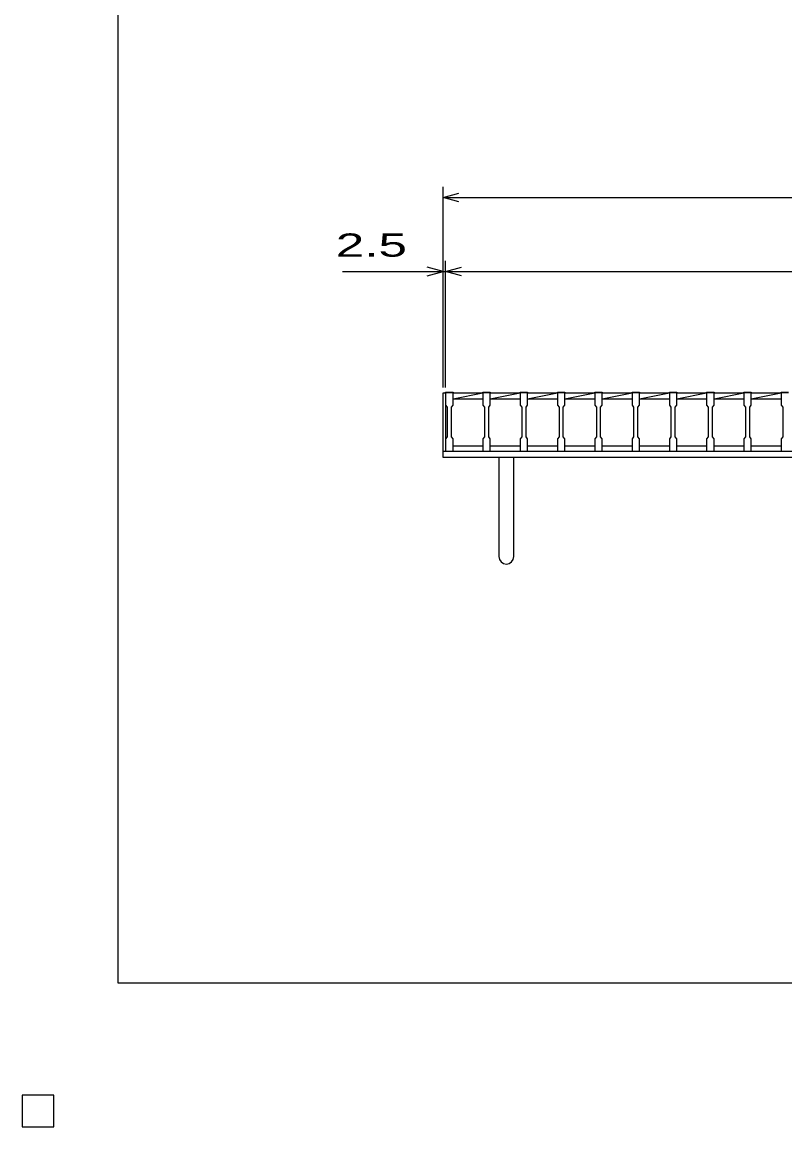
# Model space of a CAD drawing. Units: millimetres, scale not verified. Extents: x -1820 to 1731, y -1282 to 1054.
# Drawn here: x -1820 to -1098, y -1282 to -236 of the extents above; entities that cross this region are included whole.
import ezdxf
from ezdxf.enums import TextEntityAlignment as Align

# ---------------------------------------------------------------- set-up
doc = ezdxf.new("R2010")
doc.units = ezdxf.units.MM
doc.header["$LTSCALE"] = 10
for name, color, linetype, lineweight in [('0_2', 150, 'Continuous', 25), ('16', 3, 'Continuous', 25), ('19', 6, 'Continuous', 25), ('22', 4, 'Continuous', 25), ('24', 2, 'Continuous', 25), ('32', 4, 'Continuous', 25)]:
    doc.layers.add(name, color=color, linetype=linetype, lineweight=lineweight)
doc.styles.add('ベクトル', font='')
doc.styles.get('ベクトル').set_extended_font_data('ベクトル')

msp = doc.modelspace()

# ---------------------------------------------------------------- linework, layer by layer
at = {"layer": '0_2'}
for p, q in [((-1729, -1146.5), (-1729, 1053.5)), ((1731, -1146.5), (-1729, -1146.5)), ((-1790, -1252.5), (-1820, -1252.5)), ((-1820, -1252.5), (-1820, -1282.5)), ((-1790, -1252.5), (-1820, -1252.5)), ((-1820, -1252.5), (-1820, -1282.5)), ((-1790, -1252.5), (-1820, -1252.5)), ((-1820, -1252.5), (-1820, -1282.5)), ((-1790, -1252.5), (-1820, -1252.5)), ((-1820, -1252.5), (-1820, -1282.5)), ((-1790, -1252.5), (-1820, -1252.5)), ((-1820, -1252.5), (-1820, -1282.5)), ((-1790, -1282.5), (-1790, -1252.5)), ((-1790, -1282.5), (-1790, -1252.5)), ((-1790, -1282.5), (-1790, -1252.5)), ((-1790, -1282.5), (-1790, -1252.5)), ((-1790, -1282.5), (-1790, -1252.5)), ((-1820, -1282.5), (-1790, -1282.5)), ((-1820, -1282.5), (-1790, -1282.5)), ((-1820, -1282.5), (-1790, -1282.5)), ((-1820, -1282.5), (-1790, -1282.5)), ((-1820, -1282.5), (-1790, -1282.5))]:
    msp.add_line(p, q, dxfattribs=at)
at = {"layer": '16'}
for p, q in [((-1419, -587.5), (-1419, -586.8)), ((-1419, -586.8), (-1412, -586.8)), ((-1419, -587.5), (-1419, -599)), ((-1412, -587.5), (-1419, -587.5)), ((-1419, -587.5), (-1419, -637.5)), ((-1412, -586.8), (-1412, -587.5)), ((-1412, -599), (-1412, -587.5)), ((-1412, -587.5), (-1383.7, -587.5)), ((-1412, -593), (-1383.7, -587.5)), ((-1412, -593), (-1383.7, -593)), ((-1383.7, -587.5), (-1383.7, -586.8)), ((-1383.7, -586.8), (-1376.7, -586.8)), ((-1383.7, -587.5), (-1383.7, -599)), ((-1376.7, -587.5), (-1383.7, -587.5)), ((-1376.7, -586.8), (-1376.7, -587.5)), ((-1376.7, -599), (-1376.7, -587.5)), ((-1376.7, -587.5), (-1348.4, -587.5)), ((-1376.7, -593), (-1348.4, -587.5)), ((-1376.7, -593), (-1348.4, -593)), ((-1348.4, -587.5), (-1348.4, -586.8)), ((-1348.4, -586.8), (-1341.4, -586.8)), ((-1348.4, -587.5), (-1348.4, -599)), ((-1341.4, -587.5), (-1348.4, -587.5)), ((-1341.4, -586.8), (-1341.4, -587.5)), ((-1341.4, -599), (-1341.4, -587.5)), ((-1341.4, -587.5), (-1313.1, -587.5)), ((-1341.4, -593), (-1313.1, -587.5)), ((-1341.4, -593), (-1313.1, -593)), ((-1313.1, -587.5), (-1313.1, -586.8)), ((-1313.1, -586.8), (-1306.1, -586.8)), ((-1313.1, -587.5), (-1313.1, -599)), ((-1306.1, -587.5), (-1313.1, -587.5)), ((-1306.1, -586.8), (-1306.1, -587.5)), ((-1306.1, -599), (-1306.1, -587.5)), ((-1306.1, -587.5), (-1277.8, -587.5)), ((-1306.1, -593), (-1277.8, -587.5)), ((-1306.1, -593), (-1277.8, -593)), ((-1277.8, -587.5), (-1277.8, -586.8)), ((-1277.8, -586.8), (-1270.8, -586.8)), ((-1277.8, -587.5), (-1277.8, -599)), ((-1270.8, -587.5), (-1277.8, -587.5)), ((-1270.8, -586.8), (-1270.8, -587.5)), ((-1270.8, -599), (-1270.8, -587.5)), ((-1270.8, -587.5), (-1242.5, -587.5)), ((-1270.8, -593), (-1242.5, -587.5)), ((-1270.8, -593), (-1242.5, -593)), ((-1242.5, -587.5), (-1242.5, -586.8)), ((-1242.5, -586.8), (-1235.5, -586.8)), ((-1242.5, -587.5), (-1242.5, -599)), ((-1235.5, -587.5), (-1242.5, -587.5)), ((-1235.5, -586.8), (-1235.5, -587.5)), ((-1235.5, -599), (-1235.5, -587.5)), ((-1235.5, -587.5), (-1207.2, -587.5)), ((-1235.5, -593), (-1207.2, -587.5)), ((-1235.5, -593), (-1207.2, -593)), ((-1207.2, -587.5), (-1207.2, -586.8)), ((-1207.2, -586.8), (-1200.2, -586.8)), ((-1207.2, -587.5), (-1207.2, -599)), ((-1200.2, -587.5), (-1207.2, -587.5)), ((-1200.2, -586.8), (-1200.2, -587.5)), ((-1200.2, -599), (-1200.2, -587.5)), ((-1200.2, -587.5), (-1171.9, -587.5)), ((-1200.2, -593), (-1171.9, -587.5)), ((-1200.2, -593), (-1171.9, -593)), ((-1171.9, -587.5), (-1171.9, -586.8)), ((-1171.9, -586.8), (-1164.9, -586.8)), ((-1171.9, -587.5), (-1171.9, -599)), ((-1164.9, -587.5), (-1171.9, -587.5)), ((-1164.9, -586.8), (-1164.9, -587.5)), ((-1164.9, -599), (-1164.9, -587.5)), ((-1164.9, -587.5), (-1136.6, -587.5)), ((-1164.9, -593), (-1136.6, -587.5)), ((-1164.9, -593), (-1136.6, -593)), ((-1136.6, -587.5), (-1136.6, -586.8)), ((-1136.6, -586.8), (-1129.6, -586.8)), ((-1136.6, -587.5), (-1136.6, -599)), ((-1129.6, -587.5), (-1136.6, -587.5)), ((-1129.6, -586.8), (-1129.6, -587.5)), ((-1129.6, -599), (-1129.6, -587.5)), ((-1129.6, -587.5), (-1101.3, -587.5)), ((-1129.6, -593), (-1101.3, -587.5)), ((-1129.6, -593), (-1101.3, -593)), ((-1101.3, -587.5), (-1101.3, -586.8)), ((-1101.3, -586.8), (-1094.3, -586.8)), ((-1101.3, -587.5), (-1101.3, -599)), ((-1094.3, -587.5), (-1101.3, -587.5)), ((-1419, -599), (-1417.5, -601)), ((-1417.5, -601), (-1417.5, -629)), ((-1413.5, -601), (-1412, -599)), ((-1413.5, -629), (-1413.5, -601)), ((-1383.7, -599), (-1382.2, -601)), ((-1382.2, -601), (-1382.2, -629)), ((-1378.2, -601), (-1376.7, -599)), ((-1378.2, -629), (-1378.2, -601)), ((-1348.4, -599), (-1346.9, -601)), ((-1346.9, -601), (-1346.9, -629)), ((-1342.9, -601), (-1341.4, -599)), ((-1342.9, -629), (-1342.9, -601)), ((-1313.1, -599), (-1311.6, -601)), ((-1311.6, -601), (-1311.6, -629)), ((-1307.6, -601), (-1306.1, -599)), ((-1307.6, -629), (-1307.6, -601)), ((-1277.8, -599), (-1276.3, -601)), ((-1276.3, -601), (-1276.3, -629)), ((-1272.3, -601), (-1270.8, -599)), ((-1272.3, -629), (-1272.3, -601)), ((-1242.5, -599), (-1241, -601)), ((-1241, -601), (-1241, -629)), ((-1237, -601), (-1235.5, -599)), ((-1237, -629), (-1237, -601)), ((-1207.2, -599), (-1205.7, -601)), ((-1205.7, -601), (-1205.7, -629)), ((-1201.7, -601), (-1200.2, -599)), ((-1201.7, -629), (-1201.7, -601)), ((-1171.9, -599), (-1170.4, -601)), ((-1170.4, -601), (-1170.4, -629)), ((-1166.4, -601), (-1164.9, -599)), ((-1166.4, -629), (-1166.4, -601)), ((-1136.6, -599), (-1135.1, -601)), ((-1135.1, -601), (-1135.1, -629)), ((-1131.1, -601), (-1129.6, -599)), ((-1131.1, -629), (-1131.1, -601)), ((-1101.3, -599), (-1099.8, -601)), ((-1099.8, -601), (-1099.8, -629)), ((-1417.5, -629), (-1419, -631)), ((-1419, -631), (-1419, -642.5)), ((-1412, -631), (-1413.5, -629)), ((-1412, -642.5), (-1412, -631)), ((-1412, -637.5), (-1383.7, -637.5)), ((-1382.2, -629), (-1383.7, -631)), ((-1383.7, -631), (-1383.7, -642.5)), ((-1376.7, -631), (-1378.2, -629)), ((-1376.7, -642.5), (-1376.7, -631)), ((-1376.7, -637.5), (-1348.4, -637.5)), ((-1346.9, -629), (-1348.4, -631)), ((-1348.4, -631), (-1348.4, -642.5)), ((-1341.4, -631), (-1342.9, -629)), ((-1341.4, -642.5), (-1341.4, -631)), ((-1341.4, -637.5), (-1313.1, -637.5)), ((-1311.6, -629), (-1313.1, -631)), ((-1313.1, -631), (-1313.1, -642.5)), ((-1306.1, -631), (-1307.6, -629)), ((-1306.1, -642.5), (-1306.1, -631)), ((-1306.1, -637.5), (-1277.8, -637.5)), ((-1276.3, -629), (-1277.8, -631)), ((-1277.8, -631), (-1277.8, -642.5)), ((-1270.8, -631), (-1272.3, -629)), ((-1270.8, -642.5), (-1270.8, -631)), ((-1270.8, -637.5), (-1242.5, -637.5)), ((-1241, -629), (-1242.5, -631)), ((-1242.5, -631), (-1242.5, -642.5)), ((-1235.5, -631), (-1237, -629)), ((-1235.5, -642.5), (-1235.5, -631)), ((-1235.5, -637.5), (-1207.2, -637.5)), ((-1205.7, -629), (-1207.2, -631)), ((-1207.2, -631), (-1207.2, -642.5)), ((-1200.2, -631), (-1201.7, -629)), ((-1200.2, -642.5), (-1200.2, -631)), ((-1200.2, -637.5), (-1171.9, -637.5)), ((-1170.4, -629), (-1171.9, -631)), ((-1171.9, -631), (-1171.9, -642.5)), ((-1164.9, -631), (-1166.4, -629)), ((-1164.9, -642.5), (-1164.9, -631)), ((-1164.9, -637.5), (-1136.6, -637.5)), ((-1135.1, -629), (-1136.6, -631)), ((-1136.6, -631), (-1136.6, -642.5)), ((-1129.6, -631), (-1131.1, -629)), ((-1129.6, -642.5), (-1129.6, -631)), ((-1129.6, -637.5), (-1101.3, -637.5)), ((-1099.8, -629), (-1101.3, -631)), ((-1101.3, -631), (-1101.3, -642.5)), ((-1419, -642.5), (-1412, -642.5)), ((-1383.7, -642.5), (-1376.7, -642.5)), ((-1348.4, -642.5), (-1341.4, -642.5)), ((-1313.1, -642.5), (-1306.1, -642.5)), ((-1277.8, -642.5), (-1270.8, -642.5)), ((-1242.5, -642.5), (-1235.5, -642.5)), ((-1207.2, -642.5), (-1200.2, -642.5)), ((-1171.9, -642.5), (-1164.9, -642.5)), ((-1136.6, -642.5), (-1129.6, -642.5)), ((-1101.3, -642.5), (-1094.3, -642.5)), ((-1790, -1252.5), (-1820, -1252.5)), ((-1820, -1252.5), (-1820, -1282.5)), ((-1790, -1252.5), (-1820, -1252.5)), ((-1820, -1252.5), (-1820, -1282.5)), ((-1790, -1252.5), (-1820, -1252.5)), ((-1820, -1252.5), (-1820, -1282.5)), ((-1790, -1252.5), (-1820, -1252.5)), ((-1820, -1252.5), (-1820, -1282.5)), ((-1790, -1252.5), (-1820, -1252.5)), ((-1820, -1252.5), (-1820, -1282.5)), ((-1790, -1282.5), (-1790, -1252.5)), ((-1790, -1282.5), (-1790, -1252.5)), ((-1790, -1282.5), (-1790, -1252.5)), ((-1790, -1282.5), (-1790, -1252.5)), ((-1790, -1282.5), (-1790, -1252.5)), ((-1820, -1282.5), (-1790, -1282.5)), ((-1820, -1282.5), (-1790, -1282.5)), ((-1820, -1282.5), (-1790, -1282.5)), ((-1820, -1282.5), (-1790, -1282.5)), ((-1820, -1282.5), (-1790, -1282.5))]:
    msp.add_line(p, q, dxfattribs=at)
at = {"layer": '19'}
for p, q in [((-1421.5, -642.5), (-1421.5, -587.5)), ((-1421.5, -587.5), (-1419, -587.5)), ((-1421.5, -642.5), (-421.5, -642.5)), ((-1421.5, -648.5), (-1421.5, -642.5)), ((-421.5, -648.5), (-1421.5, -648.5)), ((-1368.5, -648.5), (-1368.5, -742.5)), ((-1354.5, -742.5), (-1354.5, -648.5))]:
    msp.add_line(p, q, dxfattribs=at)
msp.add_arc((-1361.5, -742.5), 7, 180, 0, dxfattribs=at)
at = {"layer": '22'}
for p, q in [((-1421.5, -582.5), (-1421.5, -392.5)), ((-1421.5, -402.5), (-1406.5, -398.5)), ((-1406.5, -406.5), (-1421.5, -402.5)), ((-1421.5, -402.5), (-421.5, -402.5)), ((-1421.5, -472.5), (-1436.5, -468.5)), ((-1421.5, -582.5), (-1421.5, -462.5)), ((-1419, -582.5), (-1419, -462.5)), ((-1419, -472.5), (-1404, -468.5)), ((-1516.5, -472.5), (-1421.5, -472.5)), ((-1436.5, -476.5), (-1421.5, -472.5)), ((-1421.5, -472.5), (-1419, -472.5)), ((-1404, -476.5), (-1419, -472.5)), ((-1419, -472.5), (-424, -472.5))]:
    msp.add_line(p, q, dxfattribs=at)
at = {"layer": '22', "color": 2}
for p, q in [((-1790, -1252.5), (-1820, -1252.5)), ((-1820, -1252.5), (-1820, -1282.5)), ((-1790, -1252.5), (-1820, -1252.5)), ((-1820, -1252.5), (-1820, -1282.5)), ((-1790, -1252.5), (-1820, -1252.5)), ((-1820, -1252.5), (-1820, -1282.5)), ((-1790, -1282.5), (-1790, -1252.5)), ((-1790, -1282.5), (-1790, -1252.5)), ((-1790, -1282.5), (-1790, -1252.5)), ((-1820, -1282.5), (-1790, -1282.5)), ((-1820, -1282.5), (-1790, -1282.5)), ((-1820, -1282.5), (-1790, -1282.5))]:
    msp.add_line(p, q, dxfattribs=at)
at = {"layer": '24', "color": 4}
for p, q in [((-1790, -1252.5), (-1820, -1252.5)), ((-1820, -1252.5), (-1820, -1282.5)), ((-1790, -1252.5), (-1820, -1252.5)), ((-1820, -1252.5), (-1820, -1282.5)), ((-1790, -1252.5), (-1820, -1252.5)), ((-1820, -1252.5), (-1820, -1282.5)), ((-1790, -1282.5), (-1790, -1252.5)), ((-1790, -1282.5), (-1790, -1252.5)), ((-1790, -1282.5), (-1790, -1252.5)), ((-1820, -1282.5), (-1790, -1282.5)), ((-1820, -1282.5), (-1790, -1282.5)), ((-1820, -1282.5), (-1790, -1282.5))]:
    msp.add_line(p, q, dxfattribs=at)
at = {"layer": '32'}
for p, q in [((-1790, -1252.5), (-1820, -1252.5)), ((-1820, -1252.5), (-1820, -1282.5)), ((-1790, -1252.5), (-1820, -1252.5)), ((-1820, -1252.5), (-1820, -1282.5)), ((-1790, -1252.5), (-1820, -1252.5)), ((-1820, -1252.5), (-1820, -1282.5)), ((-1790, -1252.5), (-1820, -1252.5)), ((-1820, -1252.5), (-1820, -1282.5)), ((-1790, -1252.5), (-1820, -1252.5)), ((-1820, -1252.5), (-1820, -1282.5)), ((-1790, -1282.5), (-1790, -1252.5)), ((-1790, -1282.5), (-1790, -1252.5)), ((-1790, -1282.5), (-1790, -1252.5)), ((-1790, -1282.5), (-1790, -1252.5)), ((-1790, -1282.5), (-1790, -1252.5)), ((-1820, -1282.5), (-1790, -1282.5)), ((-1820, -1282.5), (-1790, -1282.5)), ((-1820, -1282.5), (-1790, -1282.5)), ((-1820, -1282.5), (-1790, -1282.5)), ((-1820, -1282.5), (-1790, -1282.5))]:
    msp.add_line(p, q, dxfattribs=at)

# ---------------------------------------------------------------- texts
at = {"layer": '22', "color": 2, "style": 'ベクトル', "width": 1.65}
msp.add_text(' 2.5 ', height=21.99, dxfattribs=at).set_placement((-1536.5, -447.5), align=Align.MIDDLE_LEFT)

doc.saveas('drawing.dxf')
